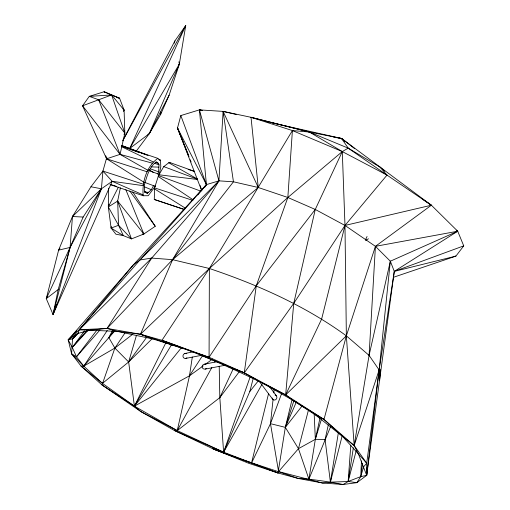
<?xml version="1.0" encoding="UTF-8"?>
<svg xmlns="http://www.w3.org/2000/svg" width="510" height="510" viewBox="0 0 510 510"><rect width="100%" height="100%" fill="white"/><g stroke="black" fill="none" stroke-linecap="round" stroke-linejoin="round"><path stroke-width="0.76" d="M292.045 399.617L285.326 427.354L278.02 472.987L223.616 452.204L213.084 448.876C240.918 460.192 269.835 468.32 298.082 478.444C313.229 479.196 328.236 481.701 343.128 484.5L348.145 481.497L360.742 476.614L366.69 475.377L366.709 463.201L379.14 369.96L394.287 271.384L390.328 261.209L375.424 246.336L344.983 225.439L315.263 209.451L287.844 197.485L258.258 187.489L233.452 181.796L218.924 180.852L206.422 184.614L133.378 264.856L68.193 339.877L71.617 353.8L81.007 366.072L102.025 384.98L140.964 411.653L174.369 430.485L213.084 448.876L248.561 463.233L278.02 472.987L298.082 478.444L322.492 483.008L343.128 484.5L356.86 482.664L366.69 475.377L394.287 271.384L457.719 231.228L463.73 245.871L455.908 256.122L393.267 277.357M390.328 261.209L379.14 369.96L366.69 475.377L358.186 453.384L354.169 445.536L369.081 355.381L390.328 261.209L457.719 231.228L431.377 205.224L341.592 138.471L309.366 132.039L292.402 130.554L209.38 268.49L209.074 357.274L244.271 372.848L285.657 394.887L323.997 419.443L354.169 445.536L366.709 463.201L363.617 466.822L360.742 476.614L356.86 482.664L348.145 481.497L330.403 482.154L322.492 483.008L278.568 471.565L270.478 423.676L273.092 399.215M144.63 184.231L144.559 191.428L147.594 193.092L144.744 192.2M108.585 188.145L108.33 206.939L111.116 228.078L115.897 234.205L123.324 235.614L131.478 238.909L143.852 234.007L155.25 226.281L132.766 191.983M155.034 185.895L153.861 188.177L148.212 195.719L143.189 195.744C141.933 182.236 146.395 166.496 157.832 158.355L159.7 159.93M184.658 209.667L154.281 199.48L154.581 187.884L158.489 175.599L163.761 166.611L169.358 162.339L194.208 171.29M261.981 384.323L223.616 452.204L177.244 430.618L140.964 411.653L134.41 406.151L102.472 383.386L83.787 366.135L71.617 353.8L72.522 338.812L76.685 334.082M361.475 460.925L360.742 476.614L362.578 463.424M366.69 475.377L367.092 467.428M157.89 174.139L158.553 171.781L159.031 164.813L157.552 162.454L156.06 161.938M380.543 369.597L379.631 380.702L379.14 369.96L369.081 355.381L375.424 246.336L431.377 205.224L422.93 199.48M132.351 334.528L114.871 348.062L83.787 366.135L76.468 356.815L72.273 347.412L68.193 339.877L79.235 329.798L117.185 331.366L140.454 334.248L172.59 259.673L218.924 180.852L223.106 111.397L199.423 109.873L180.82 115.566L177.499 128.016L201.762 190.848M202.553 110.453L199.423 109.873L218.924 180.852L139.931 259.96L133.378 264.856L79.235 329.798L77.864 333.451L72.522 338.812L68.193 339.877L77.864 333.451L90.155 330.161L107.055 328.414L172.59 259.673L233.452 181.796L223.106 111.397L251.016 117.3L292.402 130.554L287.844 197.485L256.281 285.766L244.271 372.848L292.459 400.038L323.997 419.443L342.771 436.598L354.169 445.536L379.14 369.96M356.165 450.859L348.145 481.497L350.803 445.179M73.536 215.379L72.465 216.527L58.618 250.149L46.27 298.643L53.04 314.479L70.099 247.433L72.465 216.527L90.946 186.768L102.924 171.092L106.826 157.233M143.871 182.204L106.577 158.801L106.692 157.214M143.189 185.646L112.174 181.311L101.42 188.783L83.155 217.043L70.099 247.433L58.204 289.527L53.04 314.479L101.42 188.783L102.924 171.092L143.253 184.199M136.036 151.425L149.309 133.658L160.675 114.348L160.88 111.977M366.709 463.201L342.771 436.598L315.868 415.267L292.459 400.038L285.657 394.887L293.741 303.348L315.263 209.451L342.293 151.578L348.196 148.142L380.071 167.146L384.744 171.169M108.859 204.618L108.33 206.939L118.543 225.267L123.324 235.614L111.116 228.078L111.276 226.504M273.762 392.904L274.099 389.748M253.19 378.509L249.836 391.444L223.616 452.204L174.369 430.485L177.244 430.618L189.484 375.8L192.315 357.019M348.145 481.497L353.347 447.831M268.553 393.637L251.519 463.061L270.478 423.676L285.326 427.354L298.458 448.679L308.907 479.177L315.346 439.308L320.095 417.594M328.332 424.824L325.074 439.531L330.403 482.154L338.347 432.843M118.371 187.183L108.33 206.939L117.657 201.061L131.478 238.909L118.543 225.267L117.657 201.061L120.366 187.884M159.177 174.701L160.797 166.738L160.497 160.191L159.031 159.63M105.398 92.571L104.091 91.749L111.62 94.936L124.842 133.135L120.048 154.371L106.577 158.801L82.563 105.793L89.282 96.384L104.091 91.749L119.563 98.22L124.089 110.064L124.842 133.135L123.975 134.404M330.403 482.154L342.146 435.961M278.568 471.565L298.458 448.679L308.391 410.282M456.495 230.227L457.719 231.228L375.424 246.336L346.354 335.841L323.997 419.443L315.868 415.267M174.286 43.146L174.93 40.87L185.748 25.5L179.335 64.132L169.135 95.153L160.675 114.348M136.419 335.478L128.648 361.966L134.41 406.151L177.244 430.618L219.823 397.634L239.4 371.535M321.529 418.837L315.346 439.308L298.458 448.679M144.636 183.944C147.09 176.199 149.041 167.172 156.022 162.116M302.417 405.552L285.326 427.354L294.047 400.229M250.053 377.202L223.616 452.204L219.823 397.634L219.217 366.218M270.478 423.676L281.756 393.184M57.056 304.107L53.04 314.479L112.174 181.311L102.924 171.092M308.907 479.177L330.671 426.443M285.326 427.354L296.361 401.937M123.452 111.492L124.089 110.064L111.62 94.936L89.282 96.384L98.634 99.743L124.842 133.135M58.204 289.527L46.27 298.643L70.099 247.433L101.42 188.783L90.946 186.768M219.823 397.634L233.236 368.768M228.091 366.588L244.271 372.848L293.741 303.348L344.983 225.439L431.377 205.224L387.001 175.108L342.293 151.578L287.844 197.485L209.38 268.49L161.976 340.285C204.516 355.425 245.603 374.072 285.657 394.887L321.619 319.12L344.983 225.439L342.293 151.578L309.366 132.039L251.016 117.3L258.258 187.489L172.59 259.673L151.706 258.079L139.931 259.96L79.235 329.798L107.055 328.414L140.454 334.248L161.976 340.285L209.074 357.274L256.281 285.766L315.263 209.451M365.37 240.006L367.06 236.481M124.995 332.934L114.871 348.062L102.025 384.98L134.41 406.151L166.113 342.242M46.27 298.643L47.334 296.508M152.439 338.423L128.648 361.966L102.472 383.386L81.007 366.072L83.787 366.135L108.847 337.633L112.43 330.62M169.135 95.153L149.309 133.658L129.769 148.429L121.852 145.586M122.993 140.135L174.93 40.87M147.779 192.914L151.374 189.714L153.612 185.455M122.706 140.868L185.748 25.5L129.769 148.429L131.542 149.851M177.244 430.618L211.784 367.595M214.818 362.055L215.577 360.672M203.222 365.855L189.484 375.8L134.41 406.151L171.838 344.263M204.829 187.151L206.422 184.614L199.423 109.873L201.737 110.447M218.924 180.852L151.706 258.079L107.055 328.414L117.185 331.366L153.14 339.029L183.772 348.7L209.074 357.274L202.253 355.617L244.271 372.848M189.484 375.8L202.91 355.1M83.787 366.135L107.24 330.486M59.944 248.179L58.618 250.149L70.099 247.433M146.408 337.652L128.648 361.966L114.871 348.062L108.847 337.633L114.068 330.627M88.402 329.951L72.273 347.412L84.462 330.945M71.617 353.8L76.468 356.815L96.811 330.257M249.836 391.444L258.277 380.868M134.41 406.151L181.636 347.399M380.071 167.146L387.001 175.108L344.983 225.439L346.354 335.841L354.169 445.536M197.727 194.979L206.422 184.614L180.82 115.566M72.273 347.412L86.796 330.633M76.468 356.815L99.928 329.995M139.931 259.96L206.422 184.614L177.499 128.016L189.031 156.793M76.768 334.063L72.522 338.812L78.629 332.539M108.847 337.633L114.661 331.124M178.283 65.267L179.335 64.132L178.895 61.806M68.193 339.877L76.959 330.735M79.235 329.798L151.706 258.079M285.657 394.887L346.354 335.841L369.081 355.381M101.42 188.783L72.465 216.527L83.155 217.043M153.14 339.029L140.454 334.248L209.38 268.49C257.728 284.771 304.967 305.656 346.354 335.841M212.581 359.085L205.524 364.191A2.556 2.505 -54 0 1 205.938 364.414M170.997 345.601L172.303 344.747M365.721 240.325L368.475 238.795M147.906 134.398L149.309 133.658L179.335 64.132L129.769 148.429L148.059 155.429M111.116 228.078L118.543 225.267M116.554 97.512L119.563 98.22L111.62 94.936L82.563 105.793L120.048 154.371L147.97 170.315M463.73 245.871L394.287 271.384L455.908 256.122L453.6 256.492M184.875 353.481L193.392 351.817M185.959 358.364L201.979 355.234M204.612 364.14L216.833 361.756M205.307 369.1L225.943 365.077M142.303 233.994L143.852 234.007L125.855 189.726M154.281 199.48L155.25 199.608M325.074 439.531L315.346 439.308L314.179 413.999M339.22 138.414L341.592 138.471L354.66 148.69M151.183 166.878L158.82 167.127M158.973 174.783L197.58 179.482M144.744 191.938L148.321 192.398M159.968 160.153L160.503 160.236L159.024 159.675M333.782 137.203L341.592 138.471L345.085 141.691M157.552 162.454L156.283 162.199M342.522 139.759L341.592 138.471L272.346 122.967M236.181 114.469L223.106 111.397L258.258 187.489M266.188 121.52L268.496 122.062M172.59 259.673L209.38 268.49M144.846 192.142L146.376 192.531M251.016 117.3L309.366 132.039L348.196 148.142L387.001 175.108M152.197 163.104L120.048 154.371L98.634 99.743M155.25 162.378L158.253 163.245M110.185 184.416L116.267 186.284M188.171 169.428L194.189 171.315M105.729 155.754L106.577 158.801L147.173 171.806M154.581 187.884L192.863 200.398M154.657 199.595L184.104 209.368M154.53 163.315L159.031 164.813M140.454 334.248L183.772 348.7M110.115 184.582L143.189 195.744M121.476 146.038L157.832 158.355M150.303 168.816L158.553 171.781M121.463 146.147L138.497 152.343M158.489 175.599L200.57 191.046M148.646 170.487L159.662 174.547M144.336 182.268L155.518 186.399M213.084 448.876L278.02 472.987M163.761 166.611L197.631 179.303M121.903 145.63L146.402 154.9M145.981 192.761L147.314 193.264M144.776 186.966L151.374 189.714M292.402 130.554L342.293 151.578M112.174 181.311L142.978 194.845M121.284 146.58L153.268 161.944M168.714 162.722L197.676 179.188M154.517 188.878L185.302 208.131M148.952 169.651L153.606 172.648M456.399 230.341L457.719 231.228M158.202 176.473L193.137 199.818M169.358 162.339L170.059 162.932M123.025 108.91L124.089 110.064M117.657 201.061L143.852 234.007M269.764 386.988L276.445 395.868M259.622 381.831L272.525 399.018M129.82 191.027L155.25 226.281M341.592 138.471L348.196 148.142M178.315 129.336L177.499 128.016L188.528 155.269M190.211 159.745L191.097 161.957M200.207 185.583L201.813 190.842M106.514 157.22L106.577 158.801M186.921 357.816A2.563 2.397 -59 0 1 183.657 357.778A2.563 2.397 -59 0 1 183.549 354.418A2.563 2.397 -59 0 1 186.787 353.768M273.086 399.566A2.658 2.524 -74.9 0 1 272.174 398.029M275.068 394.995A2.582 2.448 -74.8 0 1 276.643 398.514A2.582 2.448 -74.8 0 1 273.022 399.649M206.314 368.462A2.556 2.505 -54 0 1 202.107 366.677A2.69 2.633 -53.4 0 1 205.479 364.236"/></g></svg>
